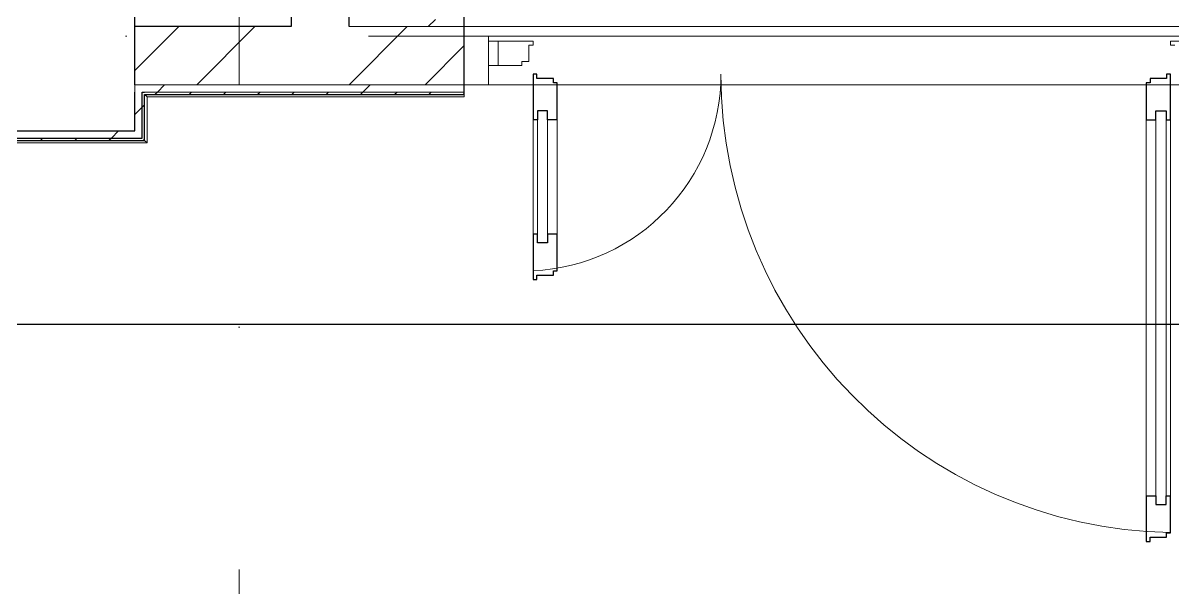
# Model space of a CAD drawing. Header units: millimetres. Extents: x -1073752 to 1436911, y -1379358 to 94781.
# Drawn here: x -1007350 to -1004975, y -1123526 to -1122360 of the extents above; entities that cross this region are included whole.
import ezdxf

# ---------------------------------------------------------------- set-up
doc = ezdxf.new("R2010")
doc.units = ezdxf.units.MM
doc.linetypes.add('ADSK_Линия сетки', pattern=[25, 20, -2.5, 0, -2.5])
doc.linetypes.add('ADSK_Сверху', pattern=[450, 300, -150])
for name, color, linetype, lineweight in [('Витраж', 7, 'Continuous', 9), ('Двери', 252, 'Continuous', 9), ('лс', 5, 'Continuous', 30), ('Ограждение', 252, 'Continuous', 9), ('Оси', 252, 'Continuous', 9), ('Стены внутренние', 7, 'Continuous', 18), ('Стены наружные', 7, 'Continuous', 18), ('Стены штриховка', 7, 'Continuous', 9)]:
    doc.layers.add(name, color=color, linetype=linetype, lineweight=lineweight)
doc.layers.add('Двери открывание', color=7, linetype='Continuous', lineweight=9, true_color=0xc0c0c0)
doc.layers.add('Линии', color=7, linetype='Continuous', lineweight=9, true_color=0x00a600)

# ---------------------------------------------------------------- blocks, each defined once
blk = doc.blocks.new('3 этаж')
at = {"layer": 'Витраж', "color": 251, "lineweight": 18, "true_color": 0x636466}
for p, q in [((295260.8, -9163.4), (295210.8, -9163.4)), ((295210.8, -9163.4), (295210.8, -9263.4)), ((295260.8, -9173.4), (295260.8, -9163.4)), ((295260.8, -9263.4), (295260.8, -9223.4)), ((295210.8, -9263.4), (295260.8, -9263.4))]:
    blk.add_line(p, q, dxfattribs=at)
at = {"layer": 'Двери', "color": 251, "true_color": 0x636466}
for p, q in [((295260.8, -9173.4), (295260.8, -9223.4)), ((295280.8, -9173.4), (295260.8, -9173.4)), ((295280.8, -9223.4), (295280.8, -9173.4)), ((295352.8, -9173.4), (295280.8, -9173.4)), ((295280.8, -9173.4), (295280.8, -9223.4)), ((295343.8, -9215.4), (295343.8, -9181.4)), ((295343.8, -9181.4), (295352.8, -9181.4)), ((295352.8, -9181.4), (295352.8, -9173.4)), ((296740.8, -9173.4), (296668.8, -9173.4)), ((296668.8, -9173.4), (296668.8, -9181.4)), ((296668.8, -9181.4), (296677.8, -9181.4)), ((295260.8, -9223.4), (295280.8, -9223.4)), ((295280.8, -9223.4), (295329.8, -9223.4)), ((295329.8, -9223.4), (295329.8, -9215.4)), ((295329.8, -9215.4), (295343.8, -9215.4)), ((295361.8, -9317.4), (295382.8, -9317.4)), ((295361.8, -9589.4), (295361.8, -9317.4)), ((295382.8, -9317.4), (295382.8, -9589.4)), ((296638.8, -9317.4), (296638.8, -10129.4)), ((296659.8, -9317.4), (296638.8, -9317.4)), ((296659.8, -10129.4), (296659.8, -9317.4)), ((295352.8, -9335.4), (295352.8, -9571.4)), ((295402.8, -9571.4), (295402.8, -9335.4)), ((296618.8, -9335.4), (296618.8, -10111.4)), ((296668.8, -10111.4), (296668.8, -9335.4)), ((295382.8, -9589.4), (295361.8, -9589.4)), ((296638.8, -10129.4), (296659.8, -10129.4))]:
    blk.add_line(p, q, dxfattribs=at)
at = {"layer": 'Двери', "color": 251, "lineweight": 30, "true_color": 0x636466}
for p, q in [((295360.8, -9241.4), (295352.8, -9241.4)), ((295352.8, -9241.4), (295352.8, -9335.4)), ((295360.8, -9250.4), (295360.8, -9241.4)), ((295394.8, -9250.4), (295360.8, -9250.4)), ((295394.8, -9259.4), (295394.8, -9250.4)), ((295402.8, -9259.4), (295394.8, -9259.4)), ((295402.8, -9335.4), (295402.8, -9259.4)), ((296626.8, -9259.4), (296618.8, -9259.4)), ((296618.8, -9259.4), (296618.8, -9335.4)), ((296626.8, -9250.4), (296626.8, -9259.4)), ((296660.8, -9250.4), (296626.8, -9250.4)), ((296668.8, -9241.4), (296660.8, -9241.4)), ((296660.8, -9241.4), (296660.8, -9250.4)), ((296668.8, -9335.4), (296668.8, -9241.4)), ((295361.8, -9317.4), (295361.8, -9335.4)), ((295382.8, -9317.4), (295361.8, -9317.4)), ((295382.8, -9335.4), (295382.8, -9317.4)), ((296638.8, -9335.4), (296638.8, -9317.4)), ((296638.8, -9317.4), (296659.8, -9317.4)), ((296659.8, -9317.4), (296659.8, -9335.4)), ((295361.8, -9335.4), (295352.8, -9335.4)), ((295402.8, -9335.4), (295382.8, -9335.4)), ((296618.8, -9335.4), (296638.8, -9335.4)), ((296659.8, -9335.4), (296668.8, -9335.4)), ((295352.8, -9571.4), (295352.8, -9665.4)), ((295361.8, -9571.4), (295352.8, -9571.4)), ((295361.8, -9589.4), (295361.8, -9571.4)), ((295382.8, -9589.4), (295361.8, -9589.4)), ((295382.8, -9571.4), (295382.8, -9589.4)), ((295402.8, -9571.4), (295382.8, -9571.4)), ((295402.8, -9647.4), (295402.8, -9571.4)), ((295360.8, -9665.4), (295360.8, -9656.4)), ((295360.8, -9656.4), (295394.8, -9656.4)), ((295394.8, -9656.4), (295394.8, -9647.4)), ((295394.8, -9647.4), (295402.8, -9647.4)), ((295352.8, -9665.4), (295360.8, -9665.4)), ((296618.8, -10111.4), (296618.8, -10205.4)), ((296618.8, -10111.4), (296638.8, -10111.4)), ((296638.8, -10111.4), (296638.8, -10129.4)), ((296659.8, -10111.4), (296668.8, -10111.4)), ((296659.8, -10129.4), (296659.8, -10111.4)), ((296668.8, -10187.4), (296668.8, -10111.4)), ((296638.8, -10129.4), (296659.8, -10129.4)), ((296618.8, -10205.4), (296626.8, -10205.4)), ((296626.8, -10205.4), (296626.8, -10196.4)), ((296626.8, -10196.4), (296660.8, -10196.4)), ((296660.8, -10196.4), (296660.8, -10187.4)), ((296660.8, -10187.4), (296668.8, -10187.4))]:
    blk.add_line(p, q, dxfattribs=at)
at = {"layer": 'Двери открывание', "color": 251, "true_color": 0x636466}
for centre, radius, start, end in [((295334.8, -9241.4), 406, 272.541, 0), ((296686.8, -9241.4), 946, 180, 268.9097)]:
    blk.add_arc(centre, radius, start, end, dxfattribs=at)
at = {"layer": 'Линии', "color": 251, "linetype": 'ADSK_Сверху', "ltscale": 200, "true_color": 0x636466}
blk.add_line((305350.8, -9263.4), (294530.8, -9263.4), dxfattribs=at)
at = {"layer": 'Ограждение', "color": 251, "true_color": 0x636466}
for p, q in [((294555.8, -9288.4), (294550.8, -9283.4)), ((295210.8, -9283.4), (295210.8, -9288.4)), ((294555.8, -9383.4), (294555.8, -9288.4)), ((294555.8, -9288.4), (295210.8, -9288.4)), ((294555.8, -9383.4), (294550.8, -9378.4)), ((293712.2, -9383.4), (294555.8, -9383.4))]:
    blk.add_line(p, q, dxfattribs=at)
at = {"layer": 'Оси', "color": 251, "linetype": 'ADSK_Линия сетки', "ltscale": 200, "true_color": 0x636466}
for p, q in [((294745.8, -263.4), (294745.8, -30119.6)), ((314013.1, -9163.4), (237073.5, -9163.4))]:
    blk.add_line(p, q, dxfattribs=at)
at = {"layer": 'Стены внутренние', "color": 251, "lineweight": 30, "true_color": 0x636466}
for p, q in [((294530.8, -9263.4), (294530.8, -8968.4)), ((294530.8, -9358.4), (294530.8, -9278.4))]:
    blk.add_line(p, q, dxfattribs=at)
at = {"layer": 'Стены внутренние', "color": 251, "true_color": 0x636466}
blk.add_line((294530.8, -9278.4), (294530.8, -9263.4), dxfattribs=at)
at = {"layer": 'Стены наружные', "color": 251, "lineweight": 30, "true_color": 0x636466}
for p, q in [((294973.2, -9143.4), (294973.2, -3138.4)), ((294853.2, -9048.4), (294853.2, -9143.4)), ((295210.8, -9283.4), (295210.8, -9123.4)), ((294853.2, -9143.4), (294530.8, -9143.4)), ((294545.8, -9278.4), (294550.8, -9278.4)), ((294545.8, -9373.4), (294545.8, -9278.4)), ((294550.8, -9378.4), (294550.8, -9283.4)), ((294550.8, -9283.4), (295210.8, -9283.4)), ((290580.8, -9373.4), (294545.8, -9373.4)), ((293646.8, -9378.4), (294550.8, -9378.4)), ((293730.8, -9358.4), (294530.8, -9358.4))]:
    blk.add_line(p, q, dxfattribs=at)
at = {"layer": 'Стены наружные', "color": 251, "linetype": 'Continuous', "lineweight": 9, "true_color": 0x636466}
for p, q in [((295136.2, -9143.4), (295151.2, -9128.4)), ((294530.8, -9234), (294621.3, -9143.4)), ((294658.4, -9263.4), (294778.4, -9143.4)), ((294972.8, -9263.4), (295092.8, -9143.4)), ((295129.9, -9263.4), (295210.8, -9182.5)), ((294572, -9283.4), (294577, -9278.4)), ((294577, -9278.4), (294592, -9263.4)), ((294642.7, -9283.4), (294647.7, -9278.4)), ((294713.4, -9283.4), (294718.4, -9278.4)), ((294784.1, -9283.4), (294789.1, -9278.4)), ((294854.8, -9283.4), (294859.8, -9278.4)), ((294925.5, -9283.4), (294930.5, -9278.4)), ((294996.2, -9283.4), (295001.2, -9278.4)), ((295001.2, -9278.4), (295016.2, -9263.4)), ((295067, -9283.4), (295072, -9278.4)), ((295137.7, -9283.4), (295142.7, -9278.4)), ((295208.4, -9283.4), (295210.8, -9281)), ((294545.8, -9309.6), (294550.8, -9304.6)), ((294530.8, -9324.6), (294545.8, -9309.6)), ((294335.6, -9378.4), (294340.6, -9373.4)), ((294406.3, -9378.4), (294411.3, -9373.4)), ((294477, -9378.4), (294482, -9373.4)), ((294482, -9373.4), (294497, -9358.4)), ((294547.7, -9378.4), (294550.8, -9375.4))]:
    blk.add_line(p, q, dxfattribs=at)
at = {"layer": 'Стены наружные', "color": 251, "true_color": 0x636466}
for p, q in [((295210.8, -9143.4), (296810.8, -9143.4)), ((295352.8, -9263.4), (295260.8, -9263.4)), ((296618.8, -9263.4), (295402.8, -9263.4)), ((296760.8, -9263.4), (296668.8, -9263.4))]:
    blk.add_line(p, q, dxfattribs=at)
at = {"layer": 'Стены штриховка', "color": 251, "true_color": 0x636466}
for p, q in [((295210.8, -9143.4), (294973.2, -9143.4)), ((294530.8, -9263.4), (295210.8, -9263.4)), ((294550.8, -9278.4), (295210.8, -9278.4))]:
    blk.add_line(p, q, dxfattribs=at)

msp = doc.modelspace()

# ---------------------------------------------------------------- linework, layer by layer
at = {"layer": 'лс', "color": 5}
msp.add_line((-1008892.8, -1122981.6), (-995584, -1122981.6), dxfattribs=at)

# ---------------------------------------------------------------- block references
msp.add_blockref('3 этаж', (-1301649.5, -1113224.3))

doc.saveas('drawing.dxf')
